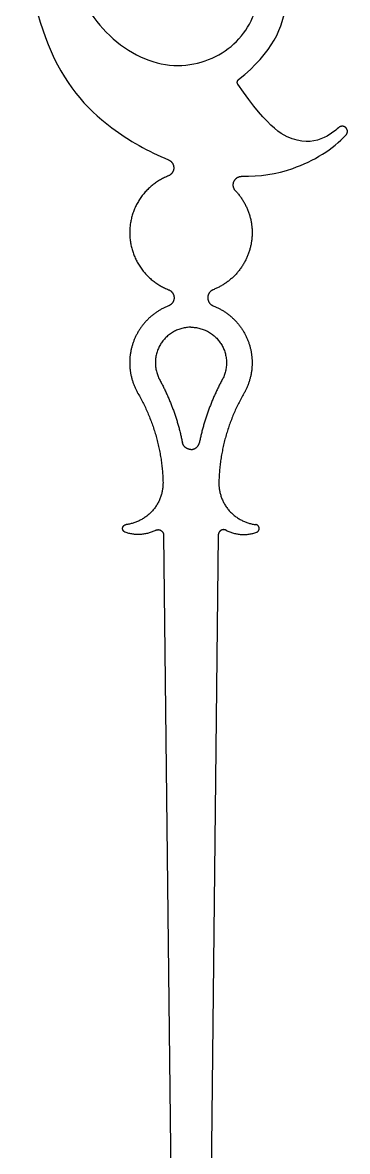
# Model space of a CAD drawing. Header units: millimetres. Extents: x -89 to 94, y -122 to 99.
# Drawn here: x 84.48 to 93.7, y -70.19 to -38.11 of the extents above; entities that cross this region are included whole.
import ezdxf

# ---------------------------------------------------------------- set-up
doc = ezdxf.new("R2010")
doc.units = ezdxf.units.MM
doc.header["$MEASUREMENT"] = 0
doc.layers.add('Layer 03', color=5, linetype='Continuous')

msp = doc.modelspace()

# ---------------------------------------------------------------- linework, layer by layer
at = {"layer": 'Layer 03'}
for p, q in [((88.481, -52.676), (89.02, -101.274)), ((90.034, -52.676), (89.495, -101.274))]:
    msp.add_line(p, q, dxfattribs=at)
for points, knots in [([(89.071, -30.879), (88.235, -30.946), (86.994, -31.629), (85.89, -33.412), (85.651, -36.008), (86.297, -38.074), (88.172, -39.499), (90.084, -39.25), (91.24, -37.953), (91.257, -36.161), (90.378, -35.111), (89.625, -34.89), (89.213, -34.897), (89.116, -34.906)], [0.437555, 0.437555, 0.437555, 0.437555, 2.073968, 4.147936, 6.221905, 8.295873, 10.369841, 12.443809, 14.517777, 16.591746, 18.665714, 20.739682, 21.366904, 21.366904, 21.366904, 21.366904]), ([(90.611, -39.73), (91.593, -38.943), (92.166, -37.54), (91.823, -35.393), (90.716, -34.477), (90.033, -34.271), (89.936, -34.248)], [0.047201, 0.047201, 0.047201, 0.047201, 2.100206, 4.200412, 6.300618, 6.647679, 6.647679, 6.647679, 6.647679]), ([(84.887, -34.633), (84.476, -36.219), (85.067, -39.148), (86.62, -40.968), (88.051, -41.775), (88.619, -42.01)], [0.076904, 0.076904, 0.076904, 0.076904, 3.324553, 6.649106, 8.752077, 8.752077, 8.752077, 8.752077]), ([(93.453, -41.097), (93.348, -41.196), (93.025, -41.424), (92.395, -41.606), (91.48, -41.16), (90.591, -39.858)], [-4.046544, -4.046544, -4.046544, -4.046544, -3.246057, -1.623028, -0.0923, -0.0923, -0.0923, -0.0923]), ([(90.71, -42.479), (91.208, -42.487), (92.308, -42.318), (93.303, -41.702), (93.665, -41.304)], [11.362744, 11.362744, 11.362744, 11.362744, 13.298214, 15.795898, 15.795898, 15.795898, 15.795898])]:
    msp.add_open_spline(points, degree=3, knots=knots, dxfattribs=at)
for points, weights in [([(90.591, -39.858), (90.542, -39.786), (90.611, -39.73)], [1, 0.733724706378, 1]), ([(88.369, -48.258), (88.825, -49.104), (89.016, -50.045)], [1, 0.989178230495, 1]), ([(90.147, -48.258), (89.69, -49.104), (89.499, -50.045)], [1, 0.989178230495, 1]), ([(87.753, -48.649), (88.432, -49.824), (88.465, -51.182)], [1, 0.968813269489, 1]), ([(90.763, -48.649), (90.083, -49.824), (90.051, -51.182)], [1, 0.968813269489, 1]), ([(89.258, -50.242), (89.057, -50.242), (89.016, -50.045)], [1, 0.774357225259, 1]), ([(89.258, -50.242), (89.459, -50.242), (89.499, -50.045)], [1, 0.774357225259, 1]), ([(88.465, -51.182), (88.476, -52.252), (87.414, -52.377)], [1, 0.743789316015, 1]), ([(90.051, -51.182), (90.039, -52.252), (91.101, -52.377)], [1, 0.743789316015, 1]), ([(88.253, -52.539), (87.834, -52.755), (87.392, -52.595)], [1, 0.915865524798, 1]), ([(90.262, -52.539), (90.681, -52.755), (91.124, -52.595)], [1, 0.915865524798, 1])]:
    msp.add_rational_spline(points, weights, degree=2, dxfattribs=at)
for points, weights, knots in [([(93.665, -41.304), (93.76, -41.199), (93.659, -41.099), (93.557, -40.999), (93.453, -41.097)], [1, 0.720779683518, 1, 0.720779683518, 1], [0, 0, 0, 0.2383942, 0.2383942, 0.4767884, 0.4767884, 0.4767884]), ([(88.619, -42.01), (88.772, -42.074), (88.771, -42.24), (88.77, -42.405), (88.616, -42.467)], [1, 0.829395875589, 1, 0.829395875589, 1], [0, 0, 0, 0.3068139, 0.3068139, 0.6136278, 0.6136278, 0.6136278]), ([(88.616, -42.467), (87.516, -42.903), (87.519, -44.086), (87.521, -45.269), (88.623, -45.701)], [1, 0.826789338874, 1, 0.826789338874, 1], [-1.121674, -1.121674, -1.121674, 2.878558, 2.878558, 6.878789, 6.878789, 6.878789]), ([(90.526, -42.894), (90.415, -42.775), (90.481, -42.625), (90.547, -42.476), (90.71, -42.479)], [1, 0.833646374073, 1, 0.833646374073, 1], [0, 0, 0, 0.3027111, 0.3027111, 0.6054222, 0.6054222, 0.6054222]), ([(90.526, -42.894), (91.157, -43.566), (90.954, -44.465), (90.751, -45.365), (89.892, -45.701)], [1, 0.88349230504, 1, 0.88349230504, 1], [0.349936, 0.349936, 0.349936, 3.614363, 3.614363, 6.878789, 6.878789, 6.878789]), ([(88.623, -45.701), (88.779, -45.763), (88.779, -45.931), (88.779, -46.098), (88.623, -46.16)], [1, 0.826173326066, 1, 0.826173326066, 1], [0, 0, 0, 0.3097869, 0.3097869, 0.6195738, 0.6195738, 0.6195738]), ([(89.892, -45.701), (89.736, -45.763), (89.736, -45.931), (89.736, -46.098), (89.892, -46.16)], [1, 0.826173326066, 1, 0.826173326066, 1], [0, 0, 0, 0.3097869, 0.3097869, 0.6195738, 0.6195738, 0.6195738]), ([(88.623, -46.16), (87.88, -46.451), (87.616, -47.205), (87.353, -47.958), (87.753, -48.649)], [1, 0.908813856075, 1, 0.908813856075, 1], [-1.136321, -1.136321, -1.136321, 1.745329, 1.745329, 4.626978, 4.626978, 4.626978]), ([(89.892, -46.16), (90.636, -46.451), (90.899, -47.205), (91.162, -47.958), (90.763, -48.649)], [1, 0.908813856075, 1, 0.908813856075, 1], [-1.136321, -1.136321, -1.136321, 1.745329, 1.745329, 4.626978, 4.626978, 4.626978]), ([(89.258, -46.768), (88.684, -46.768), (88.39, -47.261), (88.096, -47.754), (88.369, -48.258)], [1, 0.869565508901, 1, 0.869565508901, 1], [0.585067, 0.585067, 0.585067, 1.682055, 1.682055, 2.779044, 2.779044, 2.779044]), ([(89.258, -46.768), (89.831, -46.768), (90.125, -47.261), (90.419, -47.754), (90.147, -48.258)], [1, 0.869565508901, 1, 0.869565508901, 1], [0.585067, 0.585067, 0.585067, 1.682055, 1.682055, 2.779044, 2.779044, 2.779044]), ([(87.392, -52.595), (87.309, -52.565), (87.318, -52.477), (87.327, -52.39), (87.414, -52.377)], [1, 0.788620186655, 1, 0.788620186655, 1], [0, 0, 0, 0.1568085, 0.1568085, 0.3136171, 0.3136171, 0.3136171]), ([(88.253, -52.539), (88.33, -52.498), (88.405, -52.543), (88.48, -52.588), (88.481, -52.676)], [1, 0.872992443636, 1, 0.872992443636, 1], [0, 0, 0, 0.1674874, 0.1674874, 0.3349748, 0.3349748, 0.3349748]), ([(90.262, -52.539), (90.185, -52.498), (90.11, -52.543), (90.035, -52.588), (90.034, -52.676)], [1, 0.872992443636, 1, 0.872992443636, 1], [0, 0, 0, 0.1674874, 0.1674874, 0.3349748, 0.3349748, 0.3349748]), ([(91.124, -52.595), (91.206, -52.565), (91.197, -52.477), (91.188, -52.39), (91.101, -52.377)], [1, 0.788620186655, 1, 0.788620186655, 1], [0, 0, 0, 0.1568085, 0.1568085, 0.3136171, 0.3136171, 0.3136171])]:
    msp.add_rational_spline(points, weights, degree=2, knots=knots, dxfattribs=at)

doc.saveas('drawing.dxf')
